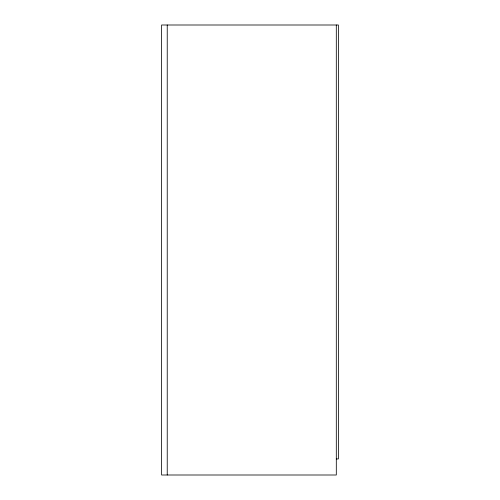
<?xml version="1.0" encoding="UTF-8"?>
<svg xmlns="http://www.w3.org/2000/svg" width="500" height="500" viewBox="0 0 500 500"><rect width="100%" height="100%" fill="white"/><g stroke="black" fill="none" stroke-linecap="round" stroke-linejoin="round"><path stroke-width="0.75" d="M336.306 458.931L338.394 458.931L338.394 25L161.606 25L161.606 475L336.306 475L336.306 25M167.231 25L167.231 475"/></g></svg>
